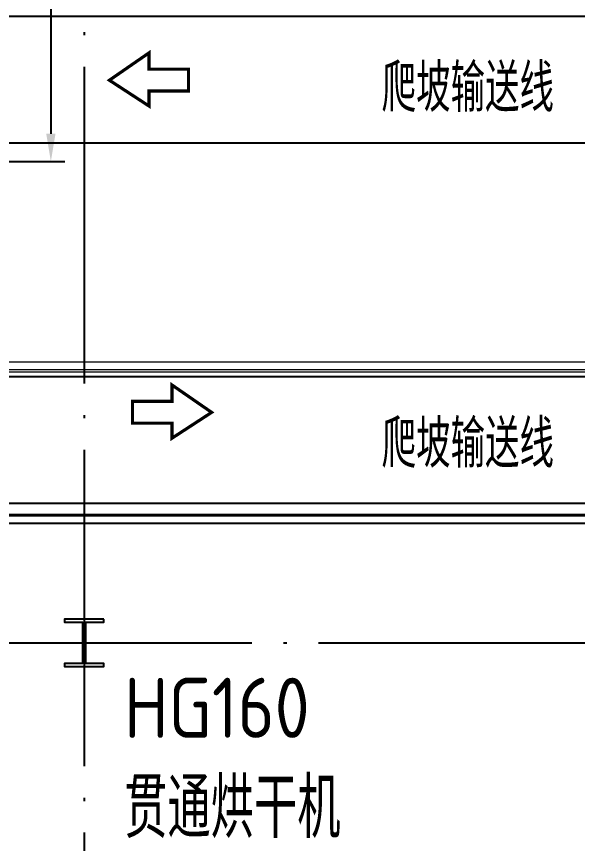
# Model space of a CAD drawing. Extents: x -2187 to 96136, y -11110 to 52208.
# Drawn here: x 52599 to 56143, y 18395 to 23622 of the extents above; entities that cross this region are included whole.
import ezdxf

# ---------------------------------------------------------------- set-up
doc = ezdxf.new("R2010")
doc.units = 0
doc.header["$LTSCALE"] = 1000
doc.header["$MEASUREMENT"] = 0
doc.linetypes.add('DOTE', pattern=[2.42, 2, -0.2, 0.02, -0.2])
for name, color, linetype in [('COLUMN', 4, 'Continuous'), ('DIM_SYMB', 3, 'Continuous'), ('DOTE', 14, 'DOTE'), ('PUB_TEXT', 7, 'Continuous'), ('设备型号', 7, 'Continuous')]:
    doc.layers.add(name, color=color, linetype=linetype)
doc.styles.get("Standard").update_dxf_attribs({"font": 'gbenor.shx', "bigfont": 'gbcbig.shx'})
doc.dimstyles.new('ISO-25', dxfattribs={"dimscale": 70, "dimtxt": 2.5, "dimasz": 2.5, "dimexe": 1.25, "dimexo": 0.625, "dimtad": 1, "dimtxsty": 'Standard', "dimcen": 2.5, "dimadec": 0, "dimazin": 0, "dimtfac": 1, "dimtmove": 0, "dimatfit": 3, "dimfxl": 0, "dimarcsym": 0})

# ---------------------------------------------------------------- blocks, each defined once
blk = doc.blocks.new('*D140')
at = {"color": 0, "lineweight": -2}
for p, q in [((52096.9, 35905.8), (52902.9, 35905.8)), ((52815.4, 35730.8), (52815.4, 22880.8)), ((46777.2, 22705.8), (52902.9, 22705.8))]:
    blk.add_line(p, q, dxfattribs=at)
at = {"color": 0}
for points in [[(52786.2, 35730.8), (52844.5, 35730.8), (52815.4, 35905.8)], [(52786.2, 22880.8), (52844.5, 22880.8), (52815.4, 22705.8)]]:
    blk.add_solid(points, dxfattribs=at)
at = {"layer": 'Defpoints', "color": 0}
for p in [(52053.1, 35905.8), (46733.5, 22705.8), (52815.4, 22705.8)]:
    blk.add_point(p, dxfattribs=at)
at = {"color": 0, "insert": (52684.1, 29455.8), "char_height": 175, "attachment_point": 5, "rotation": 90}
blk.add_mtext('13200', dxfattribs=at)

msp = doc.modelspace()

# ---------------------------------------------------------------- linework, layer by layer
at = {"color": 7, "linetype": 'Continuous', "lineweight": 15}
for p, q in [((57943.866, 21437.384), (52014.186, 21437.384)), ((52014.699, 21439.284), (57944.14, 21439.284)), ((52014.186, 21391.184), (57943.866, 21391.184)), ((57944.804, 21389.284), (52014.526, 21389.284)), ((52073.454, 21375.484), (58030.207, 21375.484)), ((57944.804, 20467.684), (52055.097, 20467.684)), ((52073.454, 20475.484), (58030.207, 20475.484)), ((52265.097, 20417.684), (57944.14, 20417.684))]:
    msp.add_line(p, q, dxfattribs=at)
at = {"color": 8, "linetype": 'Continuous', "lineweight": 15}
for p, q in [((52055.097, 20465.784), (57943.866, 20465.784)), ((57943.866, 20419.584), (52265.097, 20419.584))]:
    msp.add_line(p, q, dxfattribs=at)
at = {"layer": 'COLUMN'}
msp.add_lwpolyline([(53150.665, 19813.27), (52900.665, 19813.27), (52900.665, 19793.27), (53015.665, 19793.27), (53015.665, 19533.27), (52900.665, 19533.27), (52900.665, 19513.27), (53150.665, 19513.27), (53150.665, 19533.27), (53035.665, 19533.27), (53035.665, 19793.27), (53150.665, 19793.27)], close=True, dxfattribs=at)
at = {"layer": 'DIM_SYMB', "const_width": 20}
for points in [[(53685.285, 23288.94), (53435.285, 23288.94), (53435.285, 23392.27), (53185.285, 23219.448), (53435.285, 23056.63), (53435.285, 23151.394), (53685.285, 23151.394), (53685.285, 23288.94)], [(53331.408, 21189.378), (53581.408, 21189.378), (53581.408, 21292.708), (53831.408, 21119.887), (53581.408, 20957.068), (53581.408, 21051.832), (53331.408, 21051.832), (53331.408, 21189.378)]]:
    msp.add_lwpolyline(points, close=True, dxfattribs=at)
at = {"layer": 'DOTE'}
for p, q in [((53025.665, 42663.27), (53025.665, -3336.73)), ((8525.665, 19663.27), (92525.665, 19663.27))]:
    msp.add_line(p, q, dxfattribs=at)
at = {"layer": '设备型号', "color": 6}
for p, q in [((58819.616, 23622.073), (39073.688, 23622.073)), ((57819.147, 22821.944), (39073.688, 22821.944)), ((58030.207, 21344.443), (38057.423, 21344.443)), ((58030.207, 20544.314), (38057.423, 20544.314))]:
    msp.add_line(p, q, dxfattribs=at)

# ---------------------------------------------------------------- texts
at = {"insert": (53278.041, 19442.558), "char_height": 380, "width": 1607.68975, "attachment_point": 1}
msp.add_mtext('HG160\\P贯通烘干机(预留)', dxfattribs=at)
at = {"layer": 'PUB_TEXT'}
for p in [(54905.536, 23019.328), (54905.536, 20770.062)]:
    msp.add_text('爬坡输送线', height=302.4794, dxfattribs=at).set_placement(p)

# ---------------------------------------------------------------- dimensions: what is measured, and where the dimension line sits
at = {"color": 1}
dim = msp.add_linear_dim(base=(52815.373, 22705.848), p1=(52053.107, 35905.844), p2=(46733.469, 22705.848), angle=90, dimstyle='ISO-25', dxfattribs=at)
dim.commit()
dim.dimension.update_dxf_attribs({"geometry": '*D140', "text_midpoint": (52815.373, 29455.846), "dimtype": 160})

doc.saveas('drawing.dxf')
